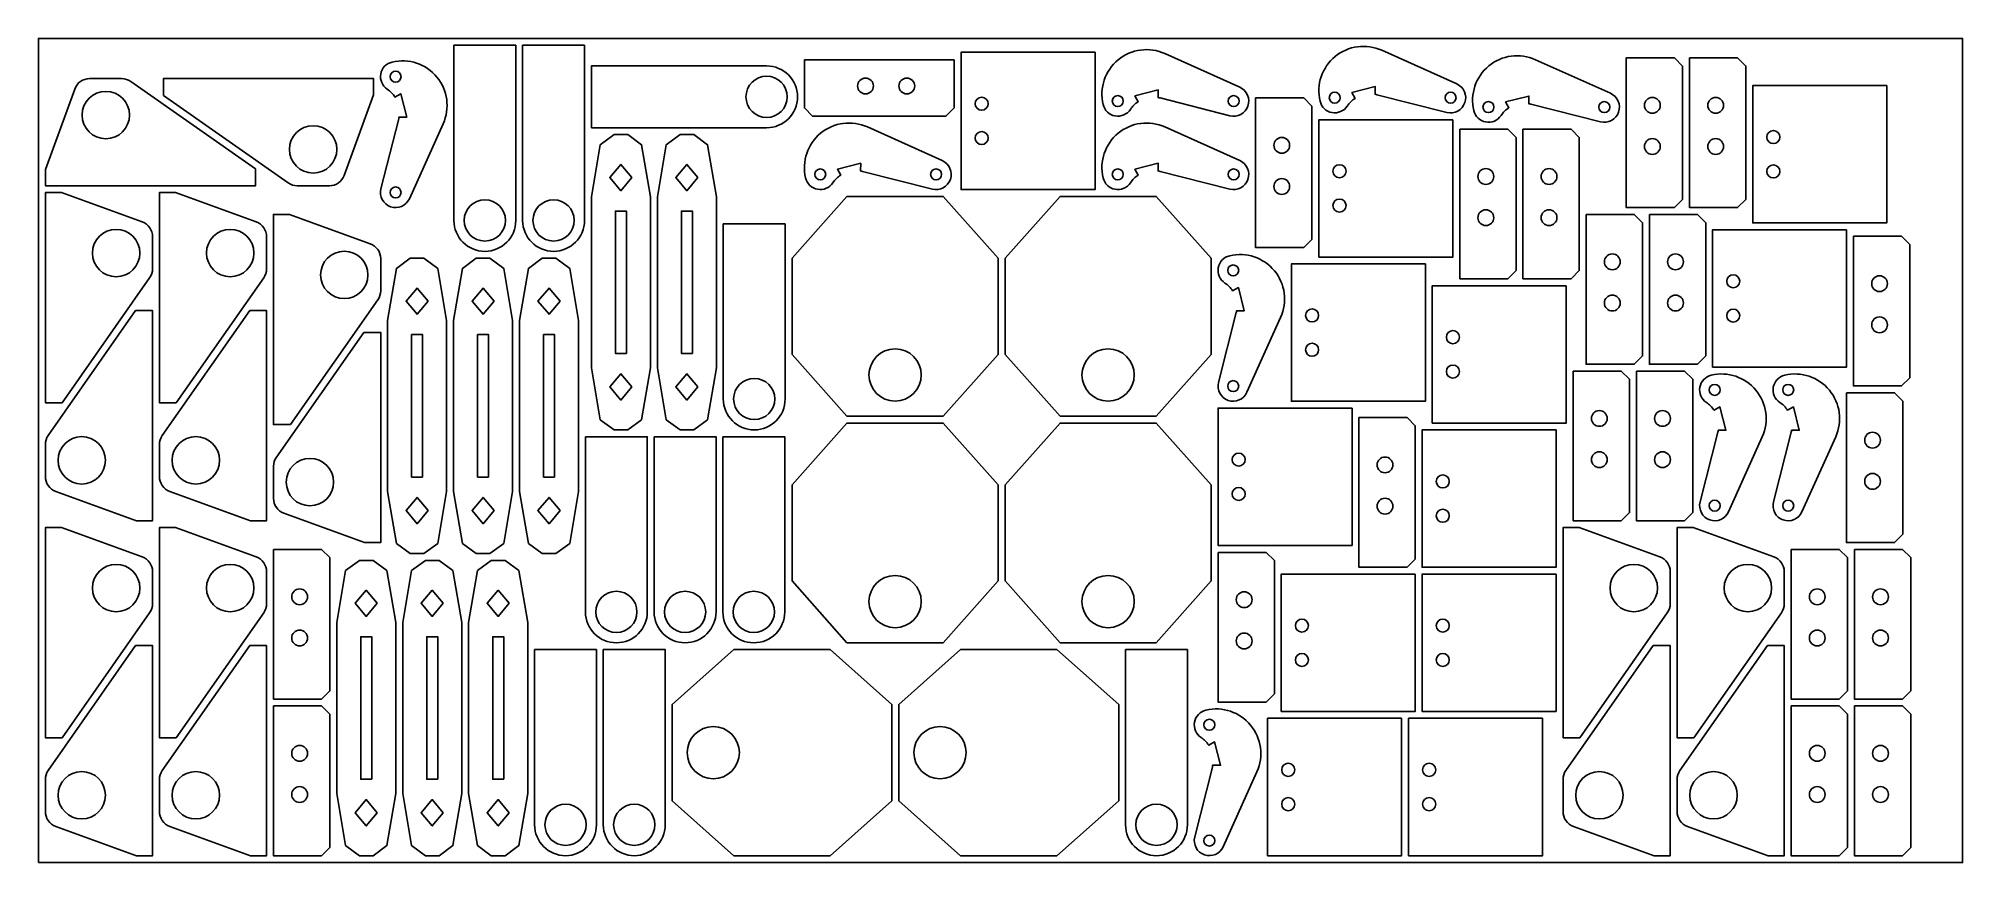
# Model space of a CAD drawing. Header units: metres. Extents: x 0 to 2800, y 0 to 1200.
import ezdxf

# ---------------------------------------------------------------- set-up
doc = ezdxf.new("R2010")
doc.units = ezdxf.units.M

msp = doc.modelspace()

# ---------------------------------------------------------------- linework, layer by layer
for points in [[(0, 0), (2800, 0), (2800, 1200), (0, 1200)], [(1537.6, 1180), (1342.6, 1180), (1342.6, 980), (1537.6, 980)], [(1332.6, 1168.8), (1114.6, 1168.8), (1114.6, 1098.8), (1126.6, 1086.8), (1320.6, 1086.8), (1332.6, 1098.8)], [(2310.7, 1171.7), (2310.7, 953.7), (2380.7, 953.7), (2392.7, 965.7), (2392.7, 1159.7), (2380.7, 1171.7)], [(2402.7, 1171.7), (2402.7, 953.7), (2472.7, 953.7), (2484.7, 965.7), (2484.7, 1159.7), (2472.7, 1171.7)], [(2689.7, 1131.4), (2494.7, 1131.4), (2494.7, 931.4), (2689.7, 931.4)], [(1771.3, 1113.4), (1771.3, 895.4), (1841.3, 895.4), (1853.3, 907.4), (1853.3, 1101.4), (1841.3, 1113.4)], [(2058.3, 1081.7), (1863.3, 1081.7), (1863.3, 881.7), (2058.3, 881.7)], [(2068.3, 1068), (2068.3, 850), (2138.3, 850), (2150.3, 862), (2150.3, 1056), (2138.3, 1068)], [(2160.3, 1068), (2160.3, 850), (2230.3, 850), (2242.3, 862), (2242.3, 1056), (2230.3, 1068)], [(890.6, 720.5), (890.6, 969.5), (877.7, 1045.2), (857.6, 1060), (837.6, 1060), (817.5, 1045.2), (804.6, 969.5), (804.6, 720.5), (817.5, 644.8), (837.6, 630), (857.6, 630), (877.7, 644.8)], [(986.6, 720.5), (986.6, 969.5), (973.7, 1045.2), (953.6, 1060), (933.6, 1060), (913.5, 1045.2), (900.6, 969.5), (900.6, 720.5), (913.5, 644.8), (933.6, 630), (953.6, 630), (973.7, 644.8)], [(863.7, 997.5), (847.6, 978.3), (831.5, 997.5), (847.6, 1016.6)], [(959.7, 997.5), (943.6, 978.3), (927.5, 997.5), (943.6, 1016.6)], [(1176.6, 650), (1316.6, 650), (1396.6, 740), (1396.6, 880), (1316.6, 970), (1176.6, 970), (1096.6, 880), (1096.6, 740)], [(1486.6, 650), (1626.6, 650), (1706.6, 740), (1706.6, 880), (1626.6, 970), (1486.6, 970), (1406.6, 880), (1406.6, 740)], [(855.6, 741.3), (839.6, 741.3), (839.6, 948.7), (855.6, 948.7)], [(951.6, 741.3), (935.6, 741.3), (935.6, 948.7), (951.6, 948.7)], [(2252.3, 943.7), (2252.3, 725.7), (2322.3, 725.7), (2334.3, 737.7), (2334.3, 931.7), (2322.3, 943.7)], [(2344.3, 943.7), (2344.3, 725.7), (2414.3, 725.7), (2426.3, 737.7), (2426.3, 931.7), (2414.3, 943.7)], [(2631.3, 921.4), (2436.3, 921.4), (2436.3, 721.4), (2631.3, 721.4)], [(2641.3, 912), (2641.3, 694), (2711.3, 694), (2723.3, 706), (2723.3, 900), (2711.3, 912)], [(594, 540.5), (594, 789.5), (581.1, 865.2), (561, 880), (541, 880), (520.9, 865.2), (508, 789.5), (508, 540.5), (520.9, 464.8), (541, 450), (561, 450), (581.1, 464.8)], [(690, 540.5), (690, 789.5), (677.1, 865.2), (657, 880), (637, 880), (616.9, 865.2), (604, 789.5), (604, 540.5), (616.9, 464.8), (637, 450), (657, 450), (677.1, 464.8)], [(786, 540.5), (786, 789.5), (773.1, 865.2), (753, 880), (733, 880), (712.9, 865.2), (700, 789.5), (700, 540.5), (712.9, 464.8), (733, 450), (753, 450), (773.1, 464.8)], [(2018.4, 871.7), (1823.4, 871.7), (1823.4, 671.7), (2018.4, 671.7)], [(2223.4, 840), (2028.4, 840), (2028.4, 640), (2223.4, 640)], [(567.1, 817.5), (551, 798.3), (534.9, 817.5), (551, 836.6)], [(663.1, 817.5), (647, 798.3), (630.9, 817.5), (647, 836.6)], [(759.1, 817.5), (743, 798.3), (726.9, 817.5), (743, 836.6)], [(559, 561.3), (543, 561.3), (543, 768.7), (559, 768.7)], [(655, 561.3), (639, 561.3), (639, 768.7), (655, 768.7)], [(751, 561.3), (735, 561.3), (735, 768.7), (751, 768.7)], [(863.7, 692.5), (847.6, 673.4), (831.5, 692.5), (847.6, 711.7)], [(959.7, 692.5), (943.6, 673.4), (927.5, 692.5), (943.6, 711.7)], [(2233.4, 715.7), (2233.4, 497.7), (2303.4, 497.7), (2315.4, 509.7), (2315.4, 703.7), (2303.4, 715.7)], [(2325.4, 715.7), (2325.4, 497.7), (2395.4, 497.7), (2407.4, 509.7), (2407.4, 703.7), (2395.4, 715.7)], [(2631.1, 684), (2631.1, 466), (2701.1, 466), (2713.1, 478), (2713.1, 672), (2701.1, 684)], [(1911.6, 661.7), (1716.6, 661.7), (1716.6, 461.7), (1911.6, 461.7)], [(1921.6, 648), (1921.6, 430), (1991.6, 430), (2003.6, 442), (2003.6, 636), (1991.6, 648)], [(1176.6, 320), (1316.6, 320), (1396.6, 410), (1396.6, 550), (1316.6, 640), (1176.6, 640), (1096.6, 550), (1096.6, 410)], [(1486.6, 320), (1626.6, 320), (1706.6, 410), (1706.6, 550), (1626.6, 640), (1486.6, 640), (1406.6, 550), (1406.6, 410)], [(2208.6, 630), (2013.6, 630), (2013.6, 430), (2208.6, 430)], [(567.1, 512.5), (551, 493.4), (534.9, 512.5), (551, 531.7)], [(663.1, 512.5), (647, 493.4), (630.9, 512.5), (647, 531.7)], [(759.1, 512.5), (743, 493.4), (726.9, 512.5), (743, 531.7)], [(342, 456), (342, 238), (412, 238), (424, 250), (424, 444), (412, 456)], [(1716.6, 451.7), (1716.6, 233.7), (1786.6, 233.7), (1798.6, 245.7), (1798.6, 439.7), (1786.6, 451.7)], [(2550.6, 456), (2550.6, 238), (2620.6, 238), (2632.6, 250), (2632.6, 444), (2620.6, 456)], [(2642.6, 456), (2642.6, 238), (2712.6, 238), (2724.6, 250), (2724.6, 444), (2712.6, 456)], [(520, 100.5), (520, 349.5), (507.1, 425.2), (487, 440), (467, 440), (446.9, 425.2), (434, 349.5), (434, 100.5), (446.9, 24.8), (467, 10), (487, 10), (507.1, 24.8)], [(616, 100.5), (616, 349.5), (603.1, 425.2), (583, 440), (563, 440), (542.9, 425.2), (530, 349.5), (530, 100.5), (542.9, 24.8), (563, 10), (583, 10), (603.1, 24.8)], [(712, 100.5), (712, 349.5), (699.1, 425.2), (679, 440), (659, 440), (638.9, 425.2), (626, 349.5), (626, 100.5), (638.9, 24.8), (659, 10), (679, 10), (699.1, 24.8)], [(2003.6, 420), (1808.6, 420), (1808.6, 220), (2003.6, 220)], [(2208.6, 420), (2013.6, 420), (2013.6, 220), (2208.6, 220)], [(493.1, 377.5), (477, 358.3), (460.9, 377.5), (477, 396.6)], [(589.1, 377.5), (573, 358.3), (556.9, 377.5), (573, 396.6)], [(685.1, 377.5), (669, 358.3), (652.9, 377.5), (669, 396.6)], [(485, 121.3), (469, 121.3), (469, 328.7), (485, 328.7)], [(581, 121.3), (565, 121.3), (565, 328.7), (581, 328.7)], [(677, 121.3), (661, 121.3), (661, 328.7), (677, 328.7)], [(922, 230), (922, 90), (1012, 10), (1152, 10), (1242, 90), (1242, 230), (1152, 310), (1012, 310)], [(1252, 230), (1252, 90), (1342, 10), (1482, 10), (1572, 90), (1572, 230), (1482, 310), (1342, 310)], [(342, 228), (342, 10), (412, 10), (424, 22), (424, 216), (412, 228)], [(2550.6, 228), (2550.6, 10), (2620.6, 10), (2632.6, 22), (2632.6, 216), (2620.6, 228)], [(2642.6, 228), (2642.6, 10), (2712.6, 10), (2724.6, 22), (2724.6, 216), (2712.6, 228)], [(1983.8, 210), (1788.8, 210), (1788.8, 10), (1983.8, 10)], [(2188.8, 210), (1993.8, 210), (1993.8, 10), (2188.8, 10)], [(493.1, 72.5), (477, 53.4), (460.9, 72.5), (477, 91.7)], [(589.1, 72.5), (573, 53.4), (556.9, 72.5), (573, 91.7)], [(685.1, 72.5), (669, 53.4), (652.9, 72.5), (669, 91.7)]]:
    msp.add_lwpolyline(points, close=True)
for points in [[(604.6, 1190), (604.6, 935, 1), (694.6, 935), (694.6, 1190)], [(704.6, 1190), (704.6, 935, 1), (794.6, 935), (794.6, 1190)], [(1733.9, 1087.5, 0.916331), (1748.3, 1128.9), (1639.3, 1178, 0.62153), (1549.3, 1103.8, 0.656558), (1589, 1096.7, -0.101011), (1600.4, 1107.9), (1595.6, 1116.4), (1629.6, 1125), (1629.4, 1113.9, -0.017639), (1632.2, 1113.3)], [(2049.6, 1092.4, 0.916331), (2064, 1133.8), (1954.9, 1182.8, 0.62153), (1865, 1108.7, 0.656558), (1904.7, 1101.5, -0.101011), (1916.1, 1112.8), (1911.3, 1121.3), (1945.3, 1129.9), (1945.1, 1118.7, -0.017639), (1947.9, 1118.1)], [(498.4, 981.2, 0.916331), (539.8, 966.7), (588.9, 1075.8, 0.62153), (514.7, 1165.7, 0.656558), (507.6, 1126, -0.101011), (518.8, 1114.6), (527.3, 1119.4), (535.9, 1085.4), (524.8, 1085.6, -0.017639), (524.2, 1082.8)], [(519.7, 1152.3, -1), (519.7, 1136.3, -1)], [(804.6, 1070), (1059.6, 1070, 1), (1059.6, 1160), (804.6, 1160)], [(2273.3, 1078.7, 0.916331), (2287.7, 1120.1), (2178.6, 1169.1, 0.62153), (2088.7, 1095, 0.656558), (2128.4, 1087.8, -0.101011), (2139.8, 1099.1), (2135, 1107.6), (2169, 1116.2), (2168.8, 1105, -0.017639), (2171.6, 1104.4)], [(316, 1010.1), (134.2, 1137.3, 0.153915), (121, 1141.5), (74.3, 1141.5, 0.315299), (52.7, 1126.4), (10, 1009), (10, 985.5), (316, 985.5)], [(63.5, 1088.5, -1), (132.5, 1088.5, -1)], [(181.7, 1116.9), (363.5, 989.7, 0.153915), (376.7, 985.5), (423.4, 985.5, 0.315299), (445, 1000.6), (487.7, 1118), (487.7, 1141.5), (181.7, 1141.5)], [(1029.6, 1115, -1), (1089.6, 1115, -1)], [(1203.6, 1142.3, -1), (1203.6, 1119.3, -1)], [(1263.6, 1142.3, -1), (1263.6, 1119.3, -1)], [(1878.4, 1113.7, -1), (1894.4, 1113.7, -1)], [(2047, 1113.7, -1), (2063, 1113.7, -1)], [(1372.6, 1114.5, -1), (1372.6, 1095.5, -1)], [(1562.7, 1108.8, -1), (1578.7, 1108.8, -1)], [(1731.3, 1108.8, -1), (1747.3, 1108.8, -1)], [(2102.1, 1100, -1), (2118.1, 1100, -1)], [(2270.7, 1100, -1), (2286.7, 1100, -1)], [(2337.2, 1102.7, -1), (2360.2, 1102.7, -1)], [(2429.2, 1102.7, -1), (2452.2, 1102.7, -1)], [(434.2, 1038.5, -1), (365.2, 1038.5, -1)], [(1300.9, 980.7, 0.916331), (1315.3, 1022.1), (1206.3, 1071.1, 0.62153), (1116.3, 997, 0.656558), (1156, 989.8, -0.101011), (1167.4, 1001.1), (1162.6, 1009.6), (1196.6, 1018.2), (1196.4, 1007, -0.017639), (1199.2, 1006.4)], [(1372.6, 1064.5, -1), (1372.6, 1045.5, -1)], [(1733.9, 980.7, 0.916331), (1748.3, 1022.1), (1639.3, 1071.1, 0.62153), (1549.3, 997, 0.656558), (1589, 989.8, -0.101011), (1600.4, 1001.1), (1595.6, 1009.6), (1629.6, 1018.2), (1629.4, 1007, -0.017639), (1632.2, 1006.4)], [(2524.7, 1065.9, -1), (2524.7, 1046.9, -1)], [(1797.8, 1044.4, -1), (1820.8, 1044.4, -1)], [(2337.2, 1042.7, -1), (2360.2, 1042.7, -1)], [(2429.2, 1042.7, -1), (2452.2, 1042.7, -1)], [(1129.7, 1002, -1), (1145.7, 1002, -1)], [(1298.3, 1002, -1), (1314.3, 1002, -1)], [(1562.7, 1002, -1), (1578.7, 1002, -1)], [(1731.3, 1002, -1), (1747.3, 1002, -1)], [(1893.3, 1016.2, -1), (1893.3, 997.2, -1)], [(2094.8, 999, -1), (2117.8, 999, -1)], [(2186.8, 999, -1), (2209.8, 999, -1)], [(2524.7, 1015.9, -1), (2524.7, 996.9, -1)], [(519.7, 983.7, -1), (519.7, 967.7, -1)], [(1797.8, 984.4, -1), (1820.8, 984.4, -1)], [(34.6, 669.5), (161.8, 851.3, 0.153915), (166, 864.5), (166, 911.2, 0.315299), (150.9, 932.8), (33.5, 975.5), (10, 975.5), (10, 669.5)], [(200.6, 669.5), (327.8, 851.3, 0.153915), (332, 864.5), (332, 911.2, 0.315299), (316.9, 932.8), (199.5, 975.5), (176, 975.5), (176, 669.5)], [(649.6, 965, -1), (649.6, 905, -1)], [(749.6, 965, -1), (749.6, 905, -1)], [(1893.3, 966.2, -1), (1893.3, 947.2, -1)], [(366.6, 637.7), (493.8, 819.5, 0.153915), (498, 832.7), (498, 879.4, 0.315299), (482.9, 901), (365.5, 943.7), (342, 943.7), (342, 637.7)], [(996.6, 930), (996.6, 675, 1), (1086.6, 675), (1086.6, 930)], [(2094.8, 939, -1), (2117.8, 939, -1)], [(2186.8, 939, -1), (2209.8, 939, -1)], [(113, 922, -1), (113, 853, -1)], [(279, 922, -1), (279, 853, -1)], [(445, 890.2, -1), (445, 821.2, -1)], [(1717.3, 699.1, 0.916331), (1758.6, 684.7), (1807.7, 793.7, 0.62153), (1733.6, 883.7, 0.656558), (1726.4, 843.9, -0.101011), (1737.7, 832.6), (1746.2, 837.3), (1754.8, 803.4), (1743.6, 803.5, -0.017639), (1743, 800.8)], [(1738.6, 870.2, -1), (1738.6, 854.2, -1)], [(2278.8, 874.7, -1), (2301.8, 874.7, -1)], [(2370.8, 874.7, -1), (2393.8, 874.7, -1)], [(2466.3, 855.9, -1), (2466.3, 836.9, -1)], [(2667.8, 843, -1), (2690.8, 843, -1)], [(2278.8, 814.7, -1), (2301.8, 814.7, -1)], [(2370.8, 814.7, -1), (2393.8, 814.7, -1)], [(141.4, 803.7), (14.2, 622, 0.153915), (10, 608.8), (10, 562.1, 0.315299), (25.1, 540.5), (142.5, 497.7), (166, 497.7), (166, 803.7)], [(307.4, 803.7), (180.2, 622, 0.153915), (176, 608.8), (176, 562.1, 0.315299), (191.1, 540.5), (308.5, 497.7), (332, 497.7), (332, 803.7)], [(1853.4, 806.2, -1), (1853.4, 787.2, -1)], [(2466.3, 805.9, -1), (2466.3, 786.9, -1)], [(2667.8, 783, -1), (2690.8, 783, -1)], [(473.4, 772), (346.2, 590.2, 0.153915), (342, 577), (342, 530.3, 0.315299), (357.1, 508.7), (474.5, 466), (498, 466), (498, 772)], [(1853.4, 756.2, -1), (1853.4, 737.2, -1)], [(2058.4, 774.5, -1), (2058.4, 755.5, -1)], [(1208.6, 710, -1), (1284.6, 710, -1)], [(1518.6, 710, -1), (1594.6, 710, -1)], [(1041.6, 705, -1), (1041.6, 645, -1)], [(1738.6, 701.7, -1), (1738.6, 685.7, -1)], [(2058.4, 724.5, -1), (2058.4, 705.5, -1)], [(2418.1, 525.2, 0.916331), (2459.5, 510.7), (2508.5, 619.8, 0.62153), (2434.4, 709.7, 0.656558), (2427.2, 670, -0.101011), (2438.5, 658.6), (2447, 663.4), (2455.6, 629.4), (2444.5, 629.6, -0.017639), (2443.9, 626.8)], [(2524.9, 525.2, 0.916331), (2566.3, 510.7), (2615.4, 619.8, 0.62153), (2541.2, 709.7, 0.656558), (2534.1, 670, -0.101011), (2545.4, 658.6), (2553.8, 663.4), (2562.4, 629.4), (2551.3, 629.6, -0.017639), (2550.7, 626.8)], [(2439.4, 696.3, -1), (2439.4, 680.3, -1)], [(2546.3, 696.3, -1), (2546.3, 680.3, -1)], [(2259.9, 646.7, -1), (2282.9, 646.7, -1)], [(2351.9, 646.7, -1), (2374.9, 646.7, -1)], [(63, 551.2, -1), (63, 620.2, -1)], [(229, 551.2, -1), (229, 620.2, -1)], [(796, 620), (796, 365, 1), (886, 365), (886, 620)], [(896, 620), (896, 365, 1), (986, 365), (986, 620)], [(996, 620), (996, 365, 1), (1086, 365), (1086, 620)], [(2657.6, 615, -1), (2680.6, 615, -1)], [(395, 519.5, -1), (395, 588.5, -1)], [(1746.6, 596.2, -1), (1746.6, 577.2, -1)], [(1948.1, 579, -1), (1971.1, 579, -1)], [(2259.9, 586.7, -1), (2282.9, 586.7, -1)], [(2351.9, 586.7, -1), (2374.9, 586.7, -1)], [(2043.6, 564.5, -1), (2043.6, 545.5, -1)], [(2657.6, 555, -1), (2680.6, 555, -1)], [(1746.6, 546.2, -1), (1746.6, 527.2, -1)], [(1948.1, 519, -1), (1971.1, 519, -1)], [(2043.6, 514.5, -1), (2043.6, 495.5, -1)], [(2439.4, 527.7, -1), (2439.4, 511.7, -1)], [(2546.3, 527.7, -1), (2546.3, 511.7, -1)], [(34.6, 181.7), (161.8, 363.5, 0.153915), (166, 376.7), (166, 423.4, 0.315299), (150.9, 445), (33.5, 487.7), (10, 487.7), (10, 181.7)], [(200.6, 181.7), (327.8, 363.5, 0.153915), (332, 376.7), (332, 423.4, 0.315299), (316.9, 445), (199.5, 487.7), (176, 487.7), (176, 181.7)], [(2243.1, 181.7), (2370.4, 363.5, 0.153915), (2374.6, 376.7), (2374.6, 423.4, 0.315299), (2359.5, 445), (2242.1, 487.7), (2218.6, 487.7), (2218.6, 181.7)], [(2409.1, 181.7), (2536.4, 363.5, 0.153915), (2540.6, 376.7), (2540.6, 423.4, 0.315299), (2525.5, 445), (2408.1, 487.7), (2384.6, 487.7), (2384.6, 181.7)], [(113, 434.2, -1), (113, 365.2, -1)], [(279, 434.2, -1), (279, 365.2, -1)], [(2321.6, 434.2, -1), (2321.6, 365.2, -1)], [(2487.6, 434.2, -1), (2487.6, 365.2, -1)], [(368.5, 387, -1), (391.5, 387, -1)], [(841, 395, -1), (841, 335, -1)], [(941, 395, -1), (941, 335, -1)], [(1041, 395, -1), (1041, 335, -1)], [(1208.6, 380, -1), (1284.6, 380, -1)], [(1518.6, 380, -1), (1594.6, 380, -1)], [(1743.1, 382.7, -1), (1766.1, 382.7, -1)], [(2577.1, 387, -1), (2600.1, 387, -1)], [(2669.1, 387, -1), (2692.1, 387, -1)], [(368.5, 327, -1), (391.5, 327, -1)], [(1838.6, 354.5, -1), (1838.6, 335.5, -1)], [(2043.6, 354.5, -1), (2043.6, 335.5, -1)], [(2577.1, 327, -1), (2600.1, 327, -1)], [(2669.1, 327, -1), (2692.1, 327, -1)], [(141.4, 316), (14.2, 134.2, 0.153915), (10, 121), (10, 74.3, 0.315299), (25.1, 52.7), (142.5, 10), (166, 10), (166, 316)], [(307.4, 316), (180.2, 134.2, 0.153915), (176, 121), (176, 74.3, 0.315299), (191.1, 52.7), (308.5, 10), (332, 10), (332, 316)], [(722, 310), (722, 55, 1), (812, 55), (812, 310)], [(822, 310), (822, 55, 1), (912, 55), (912, 310)], [(1582, 310), (1582, 55, 1), (1672, 55), (1672, 310)], [(1743.1, 322.7, -1), (1766.1, 322.7, -1)], [(2350, 316), (2222.7, 134.2, 0.153915), (2218.6, 121), (2218.6, 74.3, 0.315299), (2233.7, 52.7), (2351.1, 10), (2374.6, 10), (2374.6, 316)], [(2516, 316), (2388.7, 134.2, 0.153915), (2384.6, 121), (2384.6, 74.3, 0.315299), (2399.7, 52.7), (2517.1, 10), (2540.6, 10), (2540.6, 316)], [(1838.6, 304.5, -1), (1838.6, 285.5, -1)], [(2043.6, 304.5, -1), (2043.6, 285.5, -1)], [(982, 198, -1), (982, 122, -1)], [(1312, 198, -1), (1312, 122, -1)], [(1682.7, 37.4, 0.916331), (1724.1, 23), (1773.1, 132, 0.62153), (1699, 222, 0.656558), (1691.8, 182.2, -0.101011), (1703.1, 170.9), (1711.6, 175.6), (1720.2, 141.7), (1709, 141.9, -0.017639), (1708.4, 139.1)], [(1704, 208.6, -1), (1704, 192.6, -1)], [(368.5, 159, -1), (391.5, 159, -1)], [(2577.1, 159, -1), (2600.1, 159, -1)], [(2669.1, 159, -1), (2692.1, 159, -1)], [(1818.8, 144.5, -1), (1818.8, 125.5, -1)], [(2023.8, 144.5, -1), (2023.8, 125.5, -1)], [(63, 63.5, -1), (63, 132.5, -1)], [(229, 63.5, -1), (229, 132.5, -1)], [(2271.6, 63.5, -1), (2271.6, 132.5, -1)], [(2437.6, 63.5, -1), (2437.6, 132.5, -1)], [(368.5, 99, -1), (391.5, 99, -1)], [(767, 85, -1), (767, 25, -1)], [(867, 85, -1), (867, 25, -1)], [(1627, 85, -1), (1627, 25, -1)], [(1818.8, 94.5, -1), (1818.8, 75.5, -1)], [(2023.8, 94.5, -1), (2023.8, 75.5, -1)], [(2577.1, 99, -1), (2600.1, 99, -1)], [(2669.1, 99, -1), (2692.1, 99, -1)], [(1704, 40, -1), (1704, 24, -1)]]:
    msp.add_lwpolyline(points, format="xyb", close=True)

doc.saveas('drawing.dxf')
